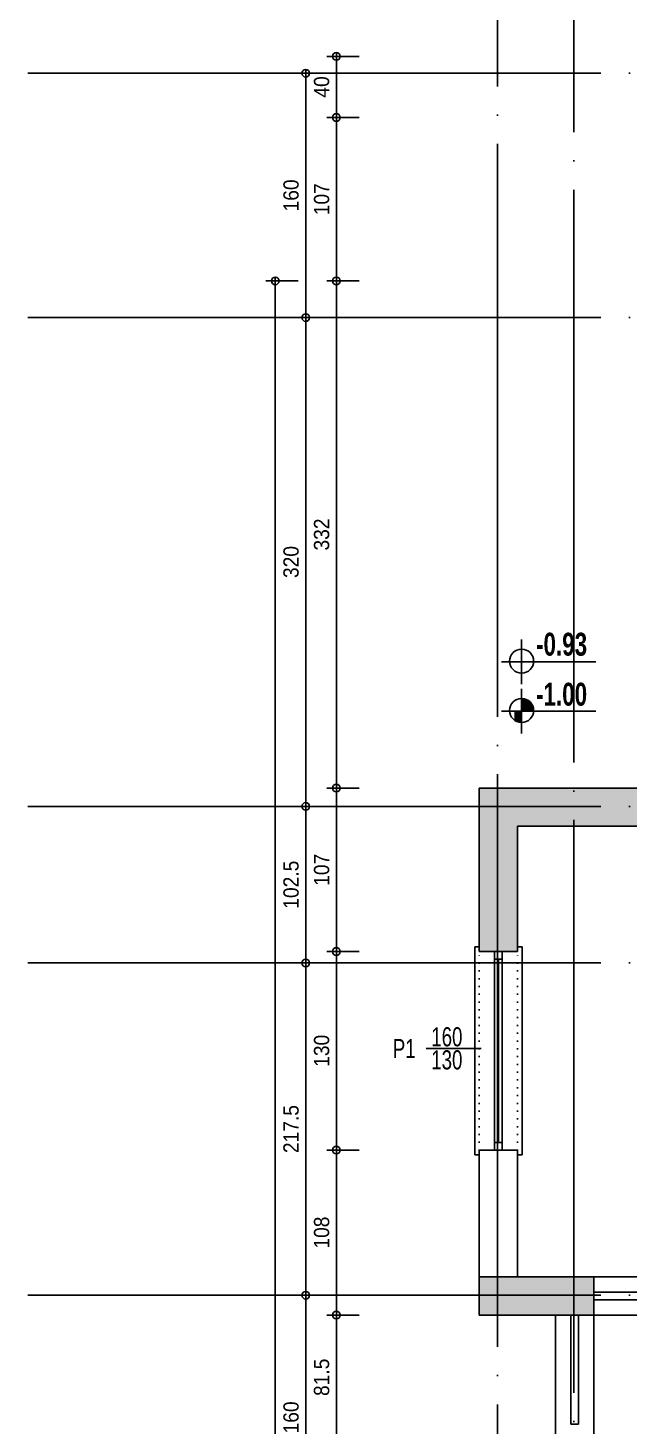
# Model space of a CAD drawing. Extents: x 460786 to 545292, y 30998 to 41694.
# Drawn here: x 465625 to 466018, y 40082 to 40997 of the extents above; entities that cross this region are included whole.
import ezdxf
from ezdxf.enums import TextEntityAlignment as Align

# ---------------------------------------------------------------- set-up
doc = ezdxf.new("R2010")
doc.units = 0
doc.header["$LTSCALE"] = 50
doc.header["$MEASUREMENT"] = 0
doc.header["$PDMODE"] = 35
doc.linetypes.add('DASHDOT', pattern=[5.5, 5, -0.25, 0, -0.25])
doc.linetypes.add('DASHED', pattern=[0.1, 0, -0.1])
doc.layers.get('0').update_dxf_attribs({"linetype": 'CONTINUOUS'})
doc.layers.get('Defpoints').update_dxf_attribs({"linetype": 'CONTINUOUS'})
for name, color, linetype in [('A-Aks Dikey', 12, 'DASHDOT'), ('A-Aks Yatay', 12, 'DASHDOT'), ('A-Betonarme', 6, 'CONTINUOUS'), ('A-Cam', 160, 'CONTINUOUS'), ('A-Dash', 9, 'DASHED'), ('A-Duvar', 7, 'CONTINUOUS'), ('A-Gör 2', 40, 'CONTINUOUS'), ('A-Kot', 3, 'CONTINUOUS'), ('A-Olcu DIS Dikey', 8, 'CONTINUOUS'), ('A-Poz-Pen', 4, 'CONTINUOUS'), ('A-Tarama 1', 9, 'CONTINUOUS')]:
    doc.layers.add(name, color=color, linetype=linetype)
doc.styles.get("Standard").update_dxf_attribs({"font": 'arial.ttf', "width": 0.9})
doc.styles.add('YAZI', font='arialbd.ttf', dxfattribs={"width": 0.9, "height": 150})
doc.dimstyles.new('EXIT', dxfattribs={"dimscale": 50, "dimtxt": 0.23, "dimasz": 0.03, "dimexe": 0.125, "dimexo": 0.5, "dimgap": 0.09, "dimtad": 1, "dimzin": 1, "dimdsep": 46, "dimtxsty": 'Standard', "dimblk": 'TICK', "dimcen": 0.2, "dimadec": 0, "dimazin": 0, "dimtfac": 1, "dimtix": 1, "dimtofl": 0, "dimtmove": 2, "dimatfit": 3, "dimldrblk": 'TICK', "dimfxl": 1, "dimtolj": 1, "dimtzin": 1, "dimarcsym": 0})

# ---------------------------------------------------------------- blocks, each defined once
blk = doc.blocks.new('poz-pk1')
blk.add_line((24.33, 28.66), (24.33, -5.74))
at = {"width": 0.7}
for p in [(17.04, 9.96), (31.55, 9.96)]:
    blk.add_attdef('YAZı', text='', height=12, rotation=90, dxfattribs=at).set_placement(p, align=Align.MIDDLE_CENTER)
blk.add_attdef('POZ', text='', height=12, dxfattribs=at).set_placement((24.33, -14.42), align=Align.MIDDLE_CENTER)
blk = doc.blocks.new('kot-p')
for p, q in [((10.98, 28.68), (10.98, 4.45)), ((51.48, 16.56), (0.06, 16.56)), ((10.98, 1.75), (10.98, -22.48)), ((11.86, -3.46), (11.86, -10.36)), ((12.73, -3.63), (12.73, -10.36)), ((13.61, -3.94), (13.61, -10.36)), ((14.48, -4.39), (14.48, -10.36)), ((15.36, -5.04), (15.36, -10.36)), ((16.23, -5.98), (16.23, -10.36)), ((17.11, -7.51), (17.11, -10.36)), ((51.48, -10.36), (0.06, -10.36)), ((7.48, -10.36), (7.48, -15.5)), ((8.36, -10.36), (8.36, -15.97)), ((9.23, -10.36), (9.23, -16.28)), ((10.11, -10.36), (10.11, -16.47))]:
    blk.add_line(p, q)
for centre in [(11.03, 16.95), (11.03, -9.97)]:
    blk.add_circle(centre, 6.56)
at = {"style": 'YAZI', "width": 0.7}
for tag, p in [('BITMIŞKOT', (18.9, 19.94)), ('KABAKOT', (18.9, -7.35))]:
    blk.add_attdef(tag, p, '', height=12.5, dxfattribs=at)
blk = doc.blocks.new('TICK', base_point=(53.7, 38.06))
blk.add_line((55.37, 38.06), (52.04, 38.06))
blk.add_circle((53.7, 38.06), 1.67)
blk = doc.blocks.new('*D81')
at = {"layer": 'A-Olcu DIS Dikey', "color": 0, "lineweight": -2, "transparency": 16777216}
for p, q in [((465841.61, 40499.5), (465820.36, 40499.5)), ((465826.61, 40498), (465826.61, 40394)), ((465841.61, 40392.5), (465820.36, 40392.5))]:
    blk.add_line(p, q, dxfattribs=at)
at = {"layer": 'Defpoints', "color": 0, "transparency": 16777216}
for p in [(465866.61, 40499.5), (465826.61, 40392.5), (465866.61, 40392.5)]:
    blk.add_point(p, dxfattribs=at)
at = {"layer": 'A-Olcu DIS Dikey', "color": 0, "lineweight": -2, "transparency": 16777216, "xscale": 1.5, "yscale": 1.5, "zscale": 1.5}
for p, rotation in [((465826.61, 40499.5), 90), ((465826.61, 40392.5), 270)]:
    blk.add_blockref('TICK', p, dxfattribs=dict(at, rotation=rotation))
at = {"layer": 'A-Olcu DIS Dikey', "color": 0, "transparency": 16777216, "insert": (465817, 40446), "char_height": 10, "attachment_point": 5, "rotation": 90}
blk.add_mtext('\\A1;107', dxfattribs=at)
blk = doc.blocks.new('*D89')
at = {"layer": 'A-Olcu DIS Dikey', "color": 0, "lineweight": -2, "transparency": 16777216}
for p, q in [((465841.61, 40154.5), (465820.36, 40154.5)), ((465826.61, 40074.5), (465826.61, 40153)), ((465841.61, 40073), (465820.36, 40073))]:
    blk.add_line(p, q, dxfattribs=at)
at = {"layer": 'Defpoints', "color": 0, "transparency": 16777216}
for p in [(465826.61, 40154.5), (465866.61, 40154.5), (465866.61, 40073)]:
    blk.add_point(p, dxfattribs=at)
at = {"layer": 'A-Olcu DIS Dikey', "color": 0, "lineweight": -2, "transparency": 16777216, "xscale": 1.5, "yscale": 1.5, "zscale": 1.5}
for p, rotation in [((465826.61, 40154.5), 90), ((465826.61, 40073), 270)]:
    blk.add_blockref('TICK', p, dxfattribs=dict(at, rotation=rotation))
at = {"layer": 'A-Olcu DIS Dikey', "color": 0, "transparency": 16777216, "insert": (465817, 40113.75), "char_height": 10, "attachment_point": 5, "rotation": 90}
blk.add_mtext('\\A1;81.5', dxfattribs=at)
blk = doc.blocks.new('*D82')
at = {"layer": 'A-Olcu DIS Dikey', "color": 0, "lineweight": -2, "transparency": 16777216}
for p, q in [((465821.61, 40167.5), (465800.36, 40167.5)), ((465806.61, 40166), (465806.61, 40009)), ((465821.61, 40007.5), (465800.36, 40007.5))]:
    blk.add_line(p, q, dxfattribs=at)
at = {"layer": 'Defpoints', "color": 0, "transparency": 16777216}
for p in [(465846.61, 40167.5), (465806.61, 40007.5), (465846.61, 40007.5)]:
    blk.add_point(p, dxfattribs=at)
at = {"layer": 'A-Olcu DIS Dikey', "color": 0, "lineweight": -2, "transparency": 16777216, "xscale": 1.5, "yscale": 1.5, "zscale": 1.5}
for p, rotation in [((465806.61, 40167.5), 90), ((465806.61, 40007.5), 270)]:
    blk.add_blockref('TICK', p, dxfattribs=dict(at, rotation=rotation))
at = {"layer": 'A-Olcu DIS Dikey', "color": 0, "transparency": 16777216, "insert": (465797, 40087.5), "char_height": 10, "attachment_point": 5, "rotation": 90}
blk.add_mtext('\\A1;160', dxfattribs=at)
blk = doc.blocks.new('*D83')
at = {"layer": 'A-Olcu DIS Dikey', "color": 0, "lineweight": -2, "transparency": 16777216}
for p, q in [((465821.61, 40385), (465800.36, 40385)), ((465806.61, 40169), (465806.61, 40383.5)), ((465821.61, 40167.5), (465800.36, 40167.5))]:
    blk.add_line(p, q, dxfattribs=at)
at = {"layer": 'Defpoints', "color": 0, "transparency": 16777216}
for p in [(465806.61, 40385), (465846.61, 40385), (465846.61, 40167.5)]:
    blk.add_point(p, dxfattribs=at)
at = {"layer": 'A-Olcu DIS Dikey', "color": 0, "lineweight": -2, "transparency": 16777216, "xscale": 1.5, "yscale": 1.5, "zscale": 1.5}
for p, rotation in [((465806.61, 40385), 90), ((465806.61, 40167.5), 270)]:
    blk.add_blockref('TICK', p, dxfattribs=dict(at, rotation=rotation))
at = {"layer": 'A-Olcu DIS Dikey', "color": 0, "transparency": 16777216, "insert": (465797, 40276.25), "char_height": 10, "attachment_point": 5, "rotation": 90}
blk.add_mtext('\\A1;217.5', dxfattribs=at)
blk = doc.blocks.new('*D84')
at = {"layer": 'A-Olcu DIS Dikey', "color": 0, "lineweight": -2, "transparency": 16777216}
for p, q in [((465821.61, 40487.5), (465800.36, 40487.5)), ((465806.61, 40486), (465806.61, 40386.5)), ((465821.61, 40385), (465800.36, 40385))]:
    blk.add_line(p, q, dxfattribs=at)
at = {"layer": 'Defpoints', "color": 0, "transparency": 16777216}
for p in [(465846.61, 40487.5), (465806.61, 40385), (465846.61, 40385)]:
    blk.add_point(p, dxfattribs=at)
at = {"layer": 'A-Olcu DIS Dikey', "color": 0, "lineweight": -2, "transparency": 16777216, "xscale": 1.5, "yscale": 1.5, "zscale": 1.5}
for p, rotation in [((465806.61, 40487.5), 90), ((465806.61, 40385), 270)]:
    blk.add_blockref('TICK', p, dxfattribs=dict(at, rotation=rotation))
at = {"layer": 'A-Olcu DIS Dikey', "color": 0, "transparency": 16777216, "insert": (465797, 40436.25), "char_height": 10, "attachment_point": 5, "rotation": 90}
blk.add_mtext('\\A1;102.5', dxfattribs=at)
blk = doc.blocks.new('*D85')
at = {"layer": 'A-Olcu DIS Dikey', "color": 0, "lineweight": -2, "transparency": 16777216}
for p, q in [((465801.61, 40831.5), (465780.36, 40831.5)), ((465786.61, 38076), (465786.61, 40830)), ((465801.61, 38074.5), (465780.36, 38074.5))]:
    blk.add_line(p, q, dxfattribs=at)
at = {"layer": 'Defpoints', "color": 0, "transparency": 16777216}
for p in [(465786.61, 40831.5), (465826.61, 40831.5), (465826.61, 38074.5)]:
    blk.add_point(p, dxfattribs=at)
at = {"layer": 'A-Olcu DIS Dikey', "color": 0, "lineweight": -2, "transparency": 16777216, "xscale": 1.5, "yscale": 1.5, "zscale": 1.5}
for p, rotation in [((465786.61, 40831.5), 90), ((465786.61, 38074.5), 270)]:
    blk.add_blockref('TICK', p, dxfattribs=dict(at, rotation=rotation))
at = {"layer": 'A-Olcu DIS Dikey', "color": 0, "transparency": 16777216, "insert": (465777, 39453), "char_height": 10, "attachment_point": 5, "rotation": 90}
blk.add_mtext('\\A1;2757', dxfattribs=at)
blk = doc.blocks.new('*D86')
at = {"layer": 'A-Olcu DIS Dikey', "color": 0, "lineweight": -2, "transparency": 16777216}
for p, q in [((465821.61, 40807.5), (465800.36, 40807.5)), ((465806.61, 40489), (465806.61, 40806)), ((465821.61, 40487.5), (465800.36, 40487.5))]:
    blk.add_line(p, q, dxfattribs=at)
at = {"layer": 'Defpoints', "color": 0, "transparency": 16777216}
for p in [(465806.61, 40807.5), (465846.61, 40807.5), (465846.61, 40487.5)]:
    blk.add_point(p, dxfattribs=at)
at = {"layer": 'A-Olcu DIS Dikey', "color": 0, "lineweight": -2, "transparency": 16777216, "xscale": 1.5, "yscale": 1.5, "zscale": 1.5}
for p, rotation in [((465806.61, 40807.5), 90), ((465806.61, 40487.5), 270)]:
    blk.add_blockref('TICK', p, dxfattribs=dict(at, rotation=rotation))
at = {"layer": 'A-Olcu DIS Dikey', "color": 0, "transparency": 16777216, "insert": (465797, 40647.5), "char_height": 10, "attachment_point": 5, "rotation": 90}
blk.add_mtext('\\A1;320', dxfattribs=at)
blk = doc.blocks.new('*D87')
at = {"layer": 'A-Olcu DIS Dikey', "color": 0, "lineweight": -2, "transparency": 16777216}
for p, q in [((465821.61, 40967.5), (465800.36, 40967.5)), ((465806.61, 40966), (465806.61, 40809)), ((465821.61, 40807.5), (465800.36, 40807.5))]:
    blk.add_line(p, q, dxfattribs=at)
at = {"layer": 'Defpoints', "color": 0, "transparency": 16777216}
for p in [(465846.61, 40967.5), (465806.61, 40807.5), (465846.61, 40807.5)]:
    blk.add_point(p, dxfattribs=at)
at = {"layer": 'A-Olcu DIS Dikey', "color": 0, "lineweight": -2, "transparency": 16777216, "xscale": 1.5, "yscale": 1.5, "zscale": 1.5}
for p, rotation in [((465806.61, 40967.5), 90), ((465806.61, 40807.5), 270)]:
    blk.add_blockref('TICK', p, dxfattribs=dict(at, rotation=rotation))
at = {"layer": 'A-Olcu DIS Dikey', "color": 0, "transparency": 16777216, "insert": (465797, 40887.5), "char_height": 10, "attachment_point": 5, "rotation": 90}
blk.add_mtext('\\A1;160', dxfattribs=at)
blk = doc.blocks.new('*D88')
at = {"layer": 'A-Olcu DIS Dikey', "color": 0, "lineweight": -2, "transparency": 16777216}
for p, q in [((465841.61, 40831.5), (465820.36, 40831.5)), ((465826.61, 40501), (465826.61, 40830)), ((465841.61, 40499.5), (465820.36, 40499.5))]:
    blk.add_line(p, q, dxfattribs=at)
at = {"layer": 'Defpoints', "color": 0, "transparency": 16777216}
for p in [(465826.61, 40831.5), (465866.61, 40831.5), (465866.61, 40499.5)]:
    blk.add_point(p, dxfattribs=at)
at = {"layer": 'A-Olcu DIS Dikey', "color": 0, "lineweight": -2, "transparency": 16777216, "xscale": 1.5, "yscale": 1.5, "zscale": 1.5}
for p, rotation in [((465826.61, 40831.5), 90), ((465826.61, 40499.5), 270)]:
    blk.add_blockref('TICK', p, dxfattribs=dict(at, rotation=rotation))
at = {"layer": 'A-Olcu DIS Dikey', "color": 0, "transparency": 16777216, "insert": (465817, 40665.5), "char_height": 10, "attachment_point": 5, "rotation": 90}
blk.add_mtext('\\A1;332', dxfattribs=at)
blk = doc.blocks.new('*D105')
at = {"layer": 'A-Olcu DIS Dikey', "color": 0, "lineweight": -2, "transparency": 16777216}
for p, q in [((465841.61, 40392.5), (465820.36, 40392.5)), ((465826.61, 40264), (465826.61, 40391)), ((465841.61, 40262.5), (465820.36, 40262.5))]:
    blk.add_line(p, q, dxfattribs=at)
at = {"layer": 'Defpoints', "color": 0, "transparency": 16777216}
for p in [(465826.61, 40392.5), (465866.61, 40392.5), (465866.61, 40262.5)]:
    blk.add_point(p, dxfattribs=at)
at = {"layer": 'A-Olcu DIS Dikey', "color": 0, "lineweight": -2, "transparency": 16777216, "xscale": 1.5, "yscale": 1.5, "zscale": 1.5}
for p, rotation in [((465826.61, 40392.5), 90), ((465826.61, 40262.5), 270)]:
    blk.add_blockref('TICK', p, dxfattribs=dict(at, rotation=rotation))
at = {"layer": 'A-Olcu DIS Dikey', "color": 0, "transparency": 16777216, "insert": (465817, 40327.5), "char_height": 10, "attachment_point": 5, "rotation": 90}
blk.add_mtext('\\A1;130', dxfattribs=at)
blk = doc.blocks.new('*D106')
at = {"layer": 'A-Olcu DIS Dikey', "color": 0, "lineweight": -2, "transparency": 16777216}
for p, q in [((465841.61, 40262.5), (465820.36, 40262.5)), ((465826.61, 40261), (465826.61, 40156)), ((465841.61, 40154.5), (465820.36, 40154.5))]:
    blk.add_line(p, q, dxfattribs=at)
at = {"layer": 'Defpoints', "color": 0, "transparency": 16777216}
for p in [(465866.61, 40262.5), (465826.61, 40154.5), (465866.61, 40154.5)]:
    blk.add_point(p, dxfattribs=at)
at = {"layer": 'A-Olcu DIS Dikey', "color": 0, "lineweight": -2, "transparency": 16777216, "xscale": 1.5, "yscale": 1.5, "zscale": 1.5}
for p, rotation in [((465826.61, 40262.5), 90), ((465826.61, 40154.5), 270)]:
    blk.add_blockref('TICK', p, dxfattribs=dict(at, rotation=rotation))
at = {"layer": 'A-Olcu DIS Dikey', "color": 0, "transparency": 16777216, "insert": (465817, 40208.5), "char_height": 10, "attachment_point": 5, "rotation": 90}
blk.add_mtext('\\A1;108', dxfattribs=at)
blk = doc.blocks.new('*D632')
at = {"layer": 'A-Olcu DIS Dikey', "color": 0, "lineweight": -2, "transparency": 16777216}
for p, q in [((465841.61, 40938.5), (465820.36, 40938.5)), ((465826.61, 40937), (465826.61, 40833)), ((465841.61, 40831.5), (465820.36, 40831.5))]:
    blk.add_line(p, q, dxfattribs=at)
at = {"layer": 'Defpoints', "color": 0, "transparency": 16777216}
for p in [(465866.61, 40938.5), (465826.61, 40831.5), (465866.61, 40831.5)]:
    blk.add_point(p, dxfattribs=at)
at = {"layer": 'A-Olcu DIS Dikey', "color": 0, "lineweight": -2, "transparency": 16777216, "xscale": 1.5, "yscale": 1.5, "zscale": 1.5}
for p, rotation in [((465826.61, 40938.5), 90), ((465826.61, 40831.5), 270)]:
    blk.add_blockref('TICK', p, dxfattribs=dict(at, rotation=rotation))
at = {"layer": 'A-Olcu DIS Dikey', "color": 0, "transparency": 16777216, "insert": (465817, 40885), "char_height": 10, "attachment_point": 5, "rotation": 90}
blk.add_mtext('\\A1;107', dxfattribs=at)
blk = doc.blocks.new('*D633')
at = {"layer": 'A-Olcu DIS Dikey', "color": 0, "lineweight": -2, "transparency": 16777216}
for p, q in [((465841.61, 40978.5), (465820.36, 40978.5)), ((465826.61, 40940), (465826.61, 40977)), ((465841.61, 40938.5), (465820.36, 40938.5))]:
    blk.add_line(p, q, dxfattribs=at)
at = {"layer": 'Defpoints', "color": 0, "transparency": 16777216}
for p in [(465826.61, 40978.5), (465866.61, 40978.5), (465866.61, 40938.5)]:
    blk.add_point(p, dxfattribs=at)
at = {"layer": 'A-Olcu DIS Dikey', "color": 0, "lineweight": -2, "transparency": 16777216, "xscale": 1.5, "yscale": 1.5, "zscale": 1.5}
for p, rotation in [((465826.61, 40978.5), 90), ((465826.61, 40938.5), 270)]:
    blk.add_blockref('TICK', p, dxfattribs=dict(at, rotation=rotation))
at = {"layer": 'A-Olcu DIS Dikey', "color": 0, "transparency": 16777216, "insert": (465817, 40958.5), "char_height": 10, "attachment_point": 5, "rotation": 90}
blk.add_mtext('\\A1;40', dxfattribs=at)

msp = doc.modelspace()

# ---------------------------------------------------------------- hatches: boundary and pattern name
at = {"layer": 'A-Tarama 1'}
h = msp.add_hatch(dxfattribs=at)
h.set_pattern_fill('ANSI33', color=256, scale=30, angle=180, style=0)
h.set_pattern_definition([(225, (696.577, 0), (5.30330086, -5.30330086), []), (225, (691.274, 6e-16), (5.30330086, -5.30330086), [3.75, -1.875])])
h.paths.add_polyline_path([(465995.17, 40179.5), (465920.17, 40179.5), (465920.17, 40154.5), (465995.17, 40154.5)])
h.paths.add_polyline_path([(465945.17, 40474.5), (466070.17, 40474.5), (466070.17, 40499.5), (465920.17, 40499.5), (465920.17, 40392.5), (465945.17, 40392.5)])
h.paths.add_polyline_path([(466430.17, 40499.5), (466333.17, 40499.5), (466333.17, 40474.5), (466430.17, 40474.5)])
h.paths.add_polyline_path([(466685.17, 40499.5), (466660.17, 40499.5), (466660.17, 40371.5), (466685.17, 40371.5)])
h.paths.add_polyline_path([(466430.17, 39860), (466333.17, 39860), (466333.17, 39835), (466430.17, 39835)])
h.paths.add_polyline_path([(466070.17, 39860), (465970.17, 39860), (465970.17, 39835), (466070.17, 39835)])
h.paths.add_polyline_path([(466070.17, 39220), (465970.17, 39220), (465970.17, 39195), (466070.17, 39195)])
h.paths.add_polyline_path([(466430.17, 39220), (466333.17, 39220), (466333.17, 39195), (466430.17, 39195)])
h.paths.add_polyline_path([(465995.17, 38899.5), (465920.17, 38899.5), (465920.17, 38874.5), (465945.17, 38874.5), (465995.17, 38874.5)])
h.paths.add_polyline_path([(466070.17, 38579.5), (465945.17, 38579.5), (465945.17, 38654.5), (465920.17, 38654.5), (465920.17, 38554.5), (466070.17, 38554.5)])
h.paths.add_polyline_path([(466523.17, 38579.5), (466333.17, 38579.5), (466333.17, 38554.5), (466523.17, 38554.5)])
h.paths.add_polyline_path([(466843.17, 38099.5), (466498.17, 38099.5), (466498.17, 38074.5), (466843.17, 38074.5)])
h.paths.add_polyline_path([(466523.17, 38322.5), (466498.17, 38322.5), (466498.17, 38222.5), (466523.17, 38222.5)])
h.paths.add_polyline_path([(466925.17, 38247.5), (466843.17, 38247.5), (466843.17, 38322.5), (466818.17, 38322.5), (466818.17, 38222.5), (466925.17, 38222.5)])
h.paths.add_polyline_path([(466843.17, 38682.5), (466818.17, 38682.5), (466818.17, 38554.5), (466843.17, 38554.5)])
h.paths.add_polyline_path([(467170.17, 38114.5), (467130.17, 38114.5), (467130.17, 38074.5), (467170.17, 38074.5)])
h.paths.add_polyline_path([(467490.17, 38114.5), (467450.17, 38114.5), (467450.17, 38074.5), (467490.17, 38074.5)])
h.paths.add_polyline_path([(467482.17, 38322.5), (467457.17, 38322.5), (467457.17, 38222.5), (467482.17, 38222.5)])
h.paths.add_polyline_path([(467482.17, 38682.5), (467457.17, 38682.5), (467457.17, 38554.5), (467482.17, 38554.5)])
h.paths.add_polyline_path([(468123.17, 38682.5), (468098.17, 38682.5), (468098.17, 38554.5), (468123.17, 38554.5)])
h.paths.add_polyline_path([(468123.17, 38322.5), (468098.17, 38322.5), (468098.17, 38222.5), (468123.17, 38222.5)])
h.paths.add_polyline_path([(468123.17, 38114.5), (468090.17, 38114.5), (468090.17, 38074.5), (468123.17, 38074.5)])
h.paths.add_polyline_path([(467810.17, 38114.5), (467770.17, 38114.5), (467770.17, 38074.5), (467810.17, 38074.5)])
h.paths.add_polyline_path([(468166.17, 38746.5), (468133.17, 38746.5), (468133.17, 38706.5), (468166.17, 38706.5)])
h.paths.add_polyline_path([(468166.17, 39066.5), (468133.17, 39066.5), (468133.17, 39026.5), (468166.17, 39026.5)])
h.paths.add_polyline_path([(468123.17, 39066.5), (468098.17, 39066.5), (467933.17, 39066.5), (467933.17, 39041.5), (468083.17, 39041.5), (468083.17, 39026.5), (468123.17, 39026.5)])
h.paths.add_polyline_path([(467163.17, 39066.5), (466818.17, 39066.5), (466818.17, 39041.5), (467163.17, 39041.5)])
h.paths.add_polyline_path([(467491.17, 39081.5), (467451.17, 39081.5), (467451.17, 39041.5), (467491.17, 39041.5)])
h.paths.add_polyline_path([(467491.17, 39406.5), (467451.17, 39406.5), (467451.17, 39366.5), (467491.17, 39366.5)])
h.paths.add_polyline_path([(467178.17, 39406.5), (467138.17, 39406.5), (467138.17, 39366.5), (467178.17, 39366.5)])
h.paths.add_polyline_path([(466843.17, 39406.5), (466803.17, 39406.5), (466803.17, 39366.5), (466843.17, 39366.5)])
h.paths.add_polyline_path([(466843.17, 39686.5), (466803.17, 39686.5), (466803.17, 39646.5), (466843.17, 39646.5)])
h.paths.add_polyline_path([(466843.17, 39862.5), (466843.17, 40011.5), (466818.17, 40011.5), (466818.17, 39832.5), (466843.17, 39832.5)])
h.paths.add_polyline_path([(467163.17, 40011.5), (467138.17, 40011.5), (467138.17, 39832.5), (467163.17, 39832.5)])
h.paths.add_polyline_path([(467178.17, 39686.5), (467138.17, 39686.5), (467138.17, 39646.5), (467178.17, 39646.5)])
h.paths.add_polyline_path([(467491.17, 39686.5), (467451.17, 39686.5), (467451.17, 39646.5), (467491.17, 39646.5)])
h.paths.add_polyline_path([(467491.17, 40011.5), (467451.17, 40011.5), (467451.17, 39971.5), (467491.17, 39971.5)])
h.paths.add_polyline_path([(468123.17, 40026.5), (468083.17, 40026.5), (468083.17, 40011.5), (467933.17, 40011.5), (467933.17, 39986.5), (468123.17, 39986.5)])
h.paths.add_polyline_path([(468123.17, 39706.5), (468083.17, 39706.5), (468083.17, 39666.5), (468123.17, 39666.5)])
h.paths.add_polyline_path([(468166.17, 39706.5), (468133.17, 39706.5), (468133.17, 39666.5), (468166.17, 39666.5)])
h.paths.add_polyline_path([(468166.17, 40026.5), (468133.17, 40026.5), (468133.17, 39986.5), (468166.17, 39986.5)])
h.paths.add_polyline_path([(468123.17, 39386.5), (468083.17, 39386.5), (468083.17, 39346.5), (468123.17, 39346.5)])
h.paths.add_polyline_path([(468123.17, 40507.5), (468098.17, 40507.5), (468098.17, 40371.5), (468123.17, 40371.5)])
h.paths.add_polyline_path([(468123.17, 40831.5), (468015.17, 40831.5), (468015.17, 40806.5), (468098.17, 40806.5), (468098.17, 40727.5), (468123.17, 40727.5)])
h.paths.add_polyline_path([(468123.17, 40978.5), (468091.17, 40978.5), (468091.17, 40938.5), (468123.17, 40938.5)])
h.paths.add_polyline_path([(468165.17, 40978.5), (468133.17, 40978.5), (468133.17, 40938.5), (468165.17, 40938.5)])
h.paths.add_polyline_path([(467811.17, 40978.5), (467771.17, 40978.5), (467771.17, 40938.5), (467811.17, 40938.5)])
h.paths.add_polyline_path([(467491.17, 40978.5), (467451.17, 40978.5), (467451.17, 40938.5), (467491.17, 40938.5)])
h.paths.add_polyline_path([(467483.17, 40831.5), (467458.17, 40831.5), (467458.17, 40727.5), (467483.17, 40727.5)])
h.paths.add_polyline_path([(467483.17, 40495.5), (467458.17, 40495.5), (467458.17, 40384.5), (467458.17, 40371.5), (467483.17, 40371.5)])
h.paths.add_polyline_path([(466843.17, 40507.5), (466818.17, 40507.5), (466818.17, 40371.5), (466843.17, 40371.5)])
h.paths.add_polyline_path([(466926.17, 40831.5), (466818.17, 40831.5), (466818.17, 40727.5), (466843.17, 40727.5), (466843.17, 40806.5), (466926.17, 40806.5)])
h.paths.add_polyline_path([(466851.17, 40978.5), (466818.17, 40978.5), (466818.17, 40938.5), (466851.17, 40938.5)])
h.paths.add_polyline_path([(467171.17, 40978.5), (467131.17, 40978.5), (467131.17, 40938.5), (467171.17, 40938.5)])

# ---------------------------------------------------------------- linework, layer by layer
at = {"layer": 'A-Aks Dikey', "ltscale": 1.5}
for p, q in [((465932.17, 41333.83), (465932.17, 37667.36)), ((465982.17, 41303.83), (465982.17, 37697.36))]:
    msp.add_line(p, q, dxfattribs=at)
at = {"layer": 'A-Aks Yatay', "ltscale": 1.5}
for p, q in [((465624.75, 40967.5), (468533.89, 40967.5)), ((465624.75, 40807.5), (468533.89, 40807.5)), ((465624.75, 40487.5), (468533.89, 40487.5)), ((465624.75, 40385), (468533.89, 40385)), ((465624.75, 40167.5), (468533.89, 40167.5))]:
    msp.add_line(p, q, dxfattribs=at)
at = {"layer": 'A-Betonarme'}
for p, q in [((465920.17, 40499.5), (466070.17, 40499.5)), ((465920.17, 40499.5), (466070.17, 40499.5)), ((465920.17, 40499.5), (465920.17, 40392.5)), ((465945.17, 40474.5), (466070.17, 40474.5)), ((465945.17, 40392.5), (465945.17, 40474.5)), ((465945.17, 40392.5), (465920.17, 40392.5)), ((465920.17, 40392.5), (465945.17, 40392.5)), ((465945.17, 40392.5), (465920.17, 40392.5)), ((465995.17, 40179.5), (465920.17, 40179.5)), ((465920.17, 40154.5), (465920.17, 40179.5)), ((465995.17, 40154.5), (465995.17, 40179.5)), ((465995.17, 40154.5), (465920.17, 40154.5))]:
    msp.add_line(p, q, dxfattribs=at)
at = {"layer": 'A-Cam'}
for p, q in [((465930.17, 40392.5), (465930.17, 40262.5)), ((465935.17, 40392.5), (465935.17, 40262.5)), ((465932.67, 40387.5), (465932.67, 40267.5))]:
    msp.add_line(p, q, dxfattribs=at)
for points in [[(465935.17, 40392.5), (465935.17, 40387.5), (465930.17, 40387.5)], [(465930.17, 40262.5), (465930.17, 40267.5), (465935.17, 40267.5)]]:
    msp.add_lwpolyline(points, dxfattribs=at)
at = {"layer": 'A-Dash'}
for p, q in [((465920.17, 40262.5), (465920.17, 40392.5)), ((465945.17, 40262.5), (465945.17, 40392.5))]:
    msp.add_line(p, q, dxfattribs=at)
at = {"layer": 'A-Duvar'}
for p, q in [((465945.17, 40262.5), (465920.17, 40262.5)), ((465945.17, 40262.5), (465920.17, 40262.5)), ((465920.17, 40179.5), (465920.17, 40262.5)), ((465945.17, 40179.5), (465945.17, 40262.5)), ((465995.17, 40179.5), (466405.17, 40179.5)), ((465995.17, 40169.5), (466415.17, 40169.5)), ((465995.17, 40164.5), (466415.17, 40164.5)), ((465970.17, 40073), (465970.17, 40154.5)), ((465980.17, 40083), (465980.17, 40154.5)), ((465985.17, 40154.5), (465985.17, 40083)), ((465995.17, 40155), (465995.17, 40073)), ((465995.17, 40154.5), (466405.17, 40154.5)), ((465985.17, 40083), (465980.17, 40083))]:
    msp.add_line(p, q, dxfattribs=at)
at = {"layer": 'A-Gör 2'}
for p, q in [((465920.17, 40395.5), (465917.17, 40395.5)), ((465917.17, 40395.5), (465917.17, 40262.5)), ((465945.17, 40395.5), (465948.17, 40395.5)), ((465948.17, 40395.5), (465948.17, 40262.5)), ((465917.17, 40262.5), (465917.17, 40259.5)), ((465917.17, 40259.5), (465920.17, 40259.5)), ((465948.17, 40259.5), (465945.17, 40259.5)), ((465948.17, 40262.5), (465948.17, 40259.5))]:
    msp.add_line(p, q, dxfattribs=at)

# ---------------------------------------------------------------- block references
at = {"layer": 'A-Kot', "xscale": 1.199999999953434, "yscale": 1.199999999953434, "zscale": 1.199999999953434}
msp.add_blockref('kot-p', (465934.66, 40562.27), dxfattribs=at).add_auto_attribs({'KABAKOT': '-1.00', 'BITMIŞKOT': '-0.93'})
at = {"layer": 'A-Poz-Pen'}
ref = msp.add_blockref('poz-pk1', (465891.49, 40303.66), dxfattribs=dict(at, xscale=-1.041608796296916, yscale=1.041608796296916, zscale=1.041608796296916, rotation=270))
ref.add_attrib('YAZı', '130', dxfattribs={"layer": '0', "height": 12.499, "width": 0.7}).set_placement((465898.94, 40321.58), align=Align.MIDDLE_CENTER)
ref.add_attrib('YAZı', '160', dxfattribs={"layer": '0', "height": 12.499, "width": 0.7}).set_placement((465898.95, 40336.68), align=Align.MIDDLE_CENTER)
ref.add_attrib('POZ', 'P1', dxfattribs={"layer": '0', "height": 12.499, "width": 0.7}).set_placement((465871.06, 40328.95), align=Align.MIDDLE_CENTER)

# ---------------------------------------------------------------- dimensions: what is measured, and where the dimension line sits
at = {"layer": 'A-Olcu DIS Dikey'}
for p1, p2, distance, picture, middle in [((465866.61, 40938.5), (465866.61, 40978.5), 40, '*D633', (465817, 40958.5)), ((465846.61, 40967.5), (465846.61, 40807.5), -40, '*D87', (465797, 40887.5)), ((465866.61, 40938.5), (465866.61, 40831.5), -40, '*D632', (465817, 40885)), ((465826.61, 38074.5), (465826.61, 40831.5), 40, '*D85', (465777, 39453)), ((465866.61, 40499.5), (465866.61, 40831.5), 40, '*D88', (465817, 40665.5)), ((465846.61, 40487.5), (465846.61, 40807.5), 40, '*D86', (465797, 40647.5)), ((465866.61, 40499.5), (465866.61, 40392.5), -40, '*D81', (465817, 40446)), ((465846.61, 40487.5), (465846.61, 40385), -40, '*D84', (465797, 40436.25)), ((465866.61, 40262.5), (465866.61, 40392.5), 40, '*D105', (465817, 40327.5)), ((465846.61, 40167.5), (465846.61, 40385), 40, '*D83', (465797, 40276.25)), ((465866.61, 40262.5), (465866.61, 40154.5), -40, '*D106', (465817, 40208.5)), ((465846.61, 40167.5), (465846.61, 40007.5), -40, '*D82', (465797, 40087.5)), ((465866.61, 40073), (465866.61, 40154.5), 40, '*D89', (465817, 40113.75))]:
    dim = msp.add_aligned_dim(p1=p1, p2=p2, distance=distance, dimstyle='EXIT', override={"dimtxt": 0.2, "dimdec": 1, "dimzin": 9, "dimtdec": 1}, dxfattribs=at)
    dim.commit()
    dim.dimension.update_dxf_attribs({"geometry": picture, "text_midpoint": middle})

doc.saveas('drawing.dxf')
